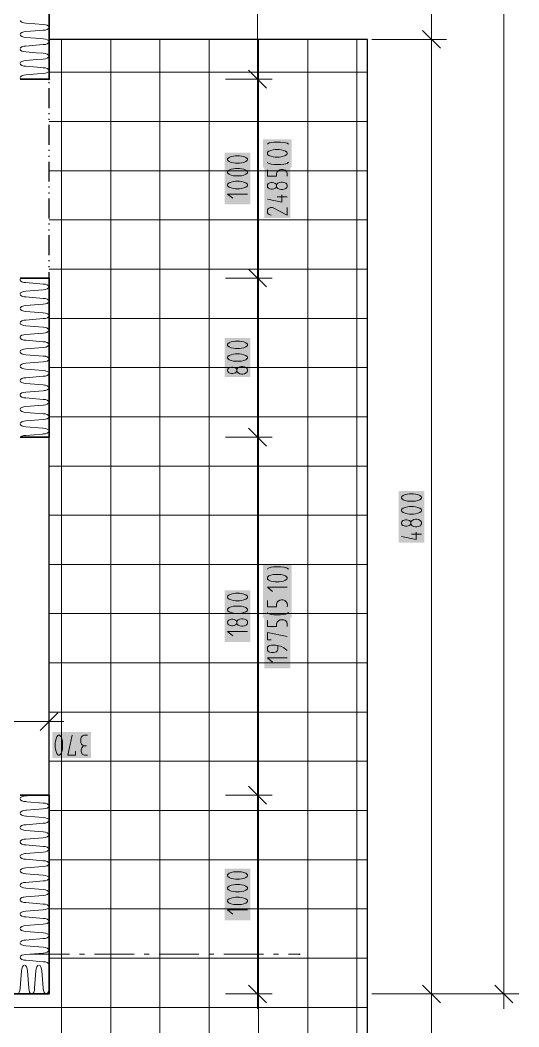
# Model space of a CAD drawing. Header units: millimetres. Extents: x 0 to 594, y 0 to 420.
# Drawn here: x 526.65 to 549.6, y 140.42 to 186.78 of the extents above; entities that cross this region are included whole.
import ezdxf

# ---------------------------------------------------------------- set-up
doc = ezdxf.new("R2010")
doc.units = ezdxf.units.MM
doc.header["$LTSCALE"] = 8
for name, color, linetype in [('PDF_Koty delkove', 7, 'Continuous'), ('PDF_Obecne 0.25', 7, 'Continuous'), ('PDF_Okna', 7, 'Continuous'), ('PDF_Osy hlavni', 7, 'Continuous'), ('PDF_Srafy', 7, 'Continuous'), ('PDF_Steny sendvic', 7, 'Continuous'), ('PDF_Zatepleni', 7, 'Continuous')]:
    doc.layers.add(name, color=color, linetype=linetype)

msp = doc.modelspace()

# ---------------------------------------------------------------- hatches: boundary and pattern name
at = {"layer": 'PDF_Zatepleni', "transparency": 33554559}
msp.add_hatch(color=256, dxfattribs=at).paths.add_polyline_path([(527.708, 168.632), (527.687, 168.652), (527.708, 168.673), (527.712, 168.669), (527.71, 168.634), (527.729, 168.652), (527.712, 168.669), (527.71, 168.634)])

# ---------------------------------------------------------------- linework, layer by layer
at = {"layer": 'PDF_Koty delkove', "lineweight": 18}
for points in [[(545.577, 127.278), (545.577, 141.932), (545.577, 185.894), (545.577, 219.919), (545.577, 238.969), (545.577, 272.992), (545.577, 309.627), (545.577, 316.956), (545.577, 331.61)], [(548.914, 141.932), (548.914, 316.956)], [(537.566, 141.932), (537.566, 147.614), (537.566, 148.036), (537.566, 151.09), (537.566, 152.279), (537.566, 152.551), (537.566, 157.049), (537.566, 157.136), (537.566, 157.14), (537.566, 157.256), (537.566, 167.576), (537.566, 169.221), (537.566, 169.505), (537.566, 174.903), (537.566, 174.979), (537.566, 175.454), (537.566, 179.494), (537.566, 180.119), (537.566, 184.062), (537.566, 198.533), (537.566, 205.402), (537.566, 219.919), (537.566, 226.788)], [(545.989, 185.482), (545.165, 186.306)], [(545.577, 185.894), (545.257, 185.894), (542.829, 185.894)], [(546.264, 185.894), (545.577, 185.894), (544.89, 185.894)], [(537.566, 184.062), (537.245, 184.062), (536.1, 184.062)], [(538.253, 184.062), (537.566, 184.062), (536.879, 184.062)], [(537.978, 183.65), (537.154, 184.474)], [(538.024, 181.062), (538.054, 181.087), (538.115, 181.124), (538.206, 181.148), (538.329, 181.161), (538.634, 181.161), (538.787, 181.148), (538.878, 181.136), (538.939, 181.112), (539, 181.062)], [(538.572, 180.818), (538.389, 180.818), (538.298, 180.806), (538.191, 180.782), (538.1, 180.745), (538.038, 180.697), (538.024, 180.672), (538.024, 180.624), (538.038, 180.599), (538.1, 180.55), (538.191, 180.514), (538.298, 180.489), (538.389, 180.476), (538.572, 180.476), (538.664, 180.489), (538.771, 180.514), (538.863, 180.55), (538.924, 180.599)], [(538.924, 180.599), (538.939, 180.624), (538.939, 180.672), (538.924, 180.697), (538.863, 180.745), (538.771, 180.782), (538.664, 180.806), (538.572, 180.818)], [(536.74, 180.535), (536.557, 180.535), (536.467, 180.522), (536.359, 180.498), (536.268, 180.461), (536.206, 180.413), (536.192, 180.388), (536.192, 180.34), (536.206, 180.315), (536.268, 180.266), (536.359, 180.229), (536.467, 180.204), (536.557, 180.192), (536.74, 180.192), (536.832, 180.204), (536.939, 180.229), (537.031, 180.266), (537.092, 180.315), (537.108, 180.34), (537.108, 180.388)], [(537.108, 180.388), (537.092, 180.413), (537.031, 180.461), (536.939, 180.498), (536.832, 180.522), (536.74, 180.535)], [(539, 180.233), (538.939, 180.183), (538.878, 180.159), (538.787, 180.147), (538.634, 180.134), (538.329, 180.134), (538.206, 180.147), (538.115, 180.172), (538.054, 180.208), (538.024, 180.233)], [(538.024, 179.881), (538.024, 179.588), (538.45, 179.588), (538.45, 179.711), (538.482, 179.796), (538.527, 179.845), (538.603, 179.893), (538.664, 179.906), (538.725, 179.906), (538.787, 179.893), (538.847, 179.869), (538.893, 179.832), (538.924, 179.784), (538.939, 179.711), (538.939, 179.588)], [(536.74, 179.361), (536.557, 179.361), (536.467, 179.348), (536.359, 179.324), (536.268, 179.287), (536.206, 179.239), (536.192, 179.214), (536.192, 179.165), (536.206, 179.14), (536.268, 179.092), (536.359, 179.055), (536.467, 179.03), (536.557, 179.018), (536.74, 179.018), (536.832, 179.03), (536.939, 179.055), (537.031, 179.092), (537.092, 179.14)], [(537.092, 179.14), (537.108, 179.165), (537.108, 179.214), (537.092, 179.239), (537.031, 179.287), (536.939, 179.324), (536.832, 179.348), (536.74, 179.361)], [(538.024, 179.125), (538.024, 179.173), (538.038, 179.21), (538.084, 179.259), (538.145, 179.283), (538.206, 179.295), (538.267, 179.295), (538.329, 179.283), (538.389, 179.259), (538.435, 179.222), (538.45, 179.198)], [(538.45, 179.1), (538.435, 179.076), (538.389, 179.039), (538.329, 179.015), (538.267, 179.002), (538.206, 179.002), (538.145, 179.015), (538.084, 179.039), (538.038, 179.088), (538.024, 179.125)], [(537.108, 178.773), (536.192, 178.773), (536.435, 178.578)], [(538.695, 178.733), (538.695, 178.391), (538.024, 178.538)], [(538.939, 178.636), (538.482, 178.636)], [(538.939, 178.147), (538.939, 177.805), (538.329, 178.123), (538.267, 178.147), (538.176, 178.147), (538.115, 178.123), (538.069, 178.086), (538.038, 178.05), (538.024, 178.001), (538.024, 177.952), (538.038, 177.903), (538.069, 177.867), (538.115, 177.83), (538.206, 177.805)], [(537.978, 174.491), (537.154, 175.315)], [(537.566, 174.903), (537.245, 174.903), (536.1, 174.903)], [(538.253, 174.903), (537.566, 174.903), (536.879, 174.903)], [(536.74, 171.411), (536.557, 171.411), (536.467, 171.399), (536.359, 171.374), (536.268, 171.338), (536.206, 171.289), (536.192, 171.264), (536.192, 171.216), (536.206, 171.191), (536.268, 171.143), (536.359, 171.106), (536.467, 171.081), (536.557, 171.068), (536.74, 171.068), (536.832, 171.081), (536.939, 171.106), (537.031, 171.143), (537.092, 171.191)], [(537.092, 171.191), (537.108, 171.216), (537.108, 171.264), (537.092, 171.289), (537.031, 171.338), (536.939, 171.374), (536.832, 171.399), (536.74, 171.411)], [(536.619, 170.702), (536.603, 170.726), (536.557, 170.763), (536.497, 170.787), (536.435, 170.8), (536.374, 170.8), (536.314, 170.787), (536.252, 170.763), (536.206, 170.714), (536.192, 170.677), (536.192, 170.629), (536.206, 170.592), (536.252, 170.543), (536.314, 170.519), (536.374, 170.506), (536.435, 170.506), (536.497, 170.519), (536.557, 170.543), (536.603, 170.58), (536.619, 170.604), (536.634, 170.58), (536.68, 170.531), (536.756, 170.494), (536.832, 170.481), (536.893, 170.481), (536.969, 170.494), (537.046, 170.531), (537.092, 170.58), (537.108, 170.629), (537.108, 170.677), (537.092, 170.726), (537.046, 170.776), (536.969, 170.812), (536.893, 170.824)], [(536.893, 170.824), (536.832, 170.824), (536.756, 170.812), (536.68, 170.776), (536.634, 170.726), (536.619, 170.702), (536.619, 170.604)], [(537.978, 167.164), (537.154, 167.988)], [(537.566, 167.576), (537.551, 167.576), (537.546, 167.576), (537.511, 167.576), (537.506, 167.576), (537.245, 167.576), (536.1, 167.576)], [(538.253, 167.576), (537.566, 167.576), (536.879, 167.576)], [(544.752, 164.965), (544.569, 164.965), (544.478, 164.952), (544.371, 164.928), (544.279, 164.891), (544.218, 164.843), (544.203, 164.818), (544.203, 164.77), (544.218, 164.745), (544.279, 164.696)], [(544.279, 164.696), (544.371, 164.66), (544.478, 164.635), (544.569, 164.622), (544.752, 164.622), (544.843, 164.635), (544.951, 164.66), (545.042, 164.696), (545.104, 164.745), (545.119, 164.77), (545.119, 164.818), (545.104, 164.843), (545.042, 164.891), (544.951, 164.928), (544.843, 164.952), (544.752, 164.965)], [(544.63, 163.57), (544.614, 163.546), (544.569, 163.51), (544.508, 163.485), (544.447, 163.473), (544.386, 163.473), (544.325, 163.485), (544.264, 163.51), (544.218, 163.559), (544.203, 163.595), (544.203, 163.644), (544.218, 163.681), (544.264, 163.73), (544.325, 163.754), (544.386, 163.766), (544.447, 163.766), (544.508, 163.754), (544.569, 163.73), (544.614, 163.693), (544.63, 163.669)], [(544.875, 163.203), (544.875, 162.861), (544.203, 163.008)], [(545.119, 163.106), (544.661, 163.106)], [(538.024, 161.499), (538.054, 161.524), (538.115, 161.561), (538.206, 161.585), (538.329, 161.598), (538.634, 161.598), (538.787, 161.585), (538.878, 161.573), (538.939, 161.548), (539, 161.499)], [(538.939, 160.669), (538.024, 160.669), (538.267, 160.474)], [(536.467, 159.786), (536.359, 159.762), (536.268, 159.725), (536.206, 159.676), (536.192, 159.652), (536.192, 159.603), (536.206, 159.578), (536.268, 159.53), (536.359, 159.493), (536.467, 159.468), (536.557, 159.456), (536.74, 159.456), (536.832, 159.468), (536.939, 159.493), (537.031, 159.53), (537.092, 159.578), (537.108, 159.603), (537.108, 159.652), (537.092, 159.676), (537.031, 159.725), (536.939, 159.762), (536.832, 159.786), (536.74, 159.798)], [(536.74, 159.798), (536.557, 159.798), (536.467, 159.786)], [(539, 159.497), (538.939, 159.448), (538.878, 159.424), (538.787, 159.411), (538.634, 159.399), (538.329, 159.399), (538.206, 159.411), (538.115, 159.436), (538.054, 159.473), (538.024, 159.497)], [(536.619, 158.991), (536.603, 158.967), (536.557, 158.93), (536.497, 158.906), (536.435, 158.893), (536.374, 158.893), (536.314, 158.906), (536.252, 158.93), (536.206, 158.979), (536.192, 159.016), (536.192, 159.064), (536.206, 159.101), (536.252, 159.15), (536.314, 159.175), (536.374, 159.187), (536.435, 159.187), (536.497, 159.175), (536.557, 159.15), (536.603, 159.114), (536.619, 159.089)], [(538.024, 159.146), (538.024, 158.853), (538.45, 158.853), (538.45, 158.975), (538.482, 159.06), (538.527, 159.109), (538.603, 159.158), (538.664, 159.17), (538.725, 159.17), (538.787, 159.158), (538.847, 159.134), (538.893, 159.097), (538.924, 159.049), (538.939, 158.975), (538.939, 158.853)], [(537.108, 158.624), (536.192, 158.624), (536.435, 158.429)], [(538.206, 158.242), (538.024, 158.242), (538.024, 158.584), (538.939, 158.389)], [(538.634, 157.95), (538.42, 157.998), (538.206, 157.998), (538.145, 157.985), (538.1, 157.961), (538.069, 157.937), (538.038, 157.9), (538.024, 157.851), (538.024, 157.803), (538.038, 157.754), (538.069, 157.717), (538.1, 157.693), (538.145, 157.668), (538.206, 157.656), (538.329, 157.656), (538.389, 157.668), (538.45, 157.693), (538.496, 157.754), (538.512, 157.803), (538.512, 157.974)], [(538.939, 157.754), (538.787, 157.876), (538.634, 157.95)], [(538.939, 157.412), (538.024, 157.412), (538.267, 157.217)], [(528.386, 154.886), (527.561, 154.062)], [(527.974, 155.161), (527.974, 154.474), (527.974, 153.787)], [(527.974, 154.474), (524.585, 154.474), (496.918, 154.474), (493.041, 154.474), (490.232, 154.474), (487.217, 154.474), (484.744, 154.474), (472.455, 154.474), (460.874, 154.474), (457.966, 154.474), (447.651, 154.474), (445.178, 154.474), (432.991, 154.474), (430.623, 154.474), (409.093, 154.474), (407.169, 154.474)], [(527.974, 154.474), (528.66, 154.474)], [(529.189, 153.121), (529.189, 152.938), (528.846, 152.938), (529.041, 153.854)], [(529.751, 153.854), (529.58, 153.854), (529.519, 153.823), (529.47, 153.777), (529.446, 153.701), (529.433, 153.64), (529.433, 153.578), (529.446, 153.502), (529.47, 153.442), (529.519, 153.396), (529.604, 153.365)], [(529.751, 152.938), (529.604, 152.938), (529.555, 152.953), (529.506, 152.984), (529.482, 153.03), (529.457, 153.121), (529.457, 153.182), (529.482, 153.273), (529.531, 153.335)], [(529.531, 153.335), (529.604, 153.365), (529.702, 153.365)], [(537.978, 150.678), (537.154, 151.503)], [(537.566, 151.09), (537.56, 151.09), (537.442, 151.09), (537.441, 151.09), (537.441, 151.09), (537.439, 151.09), (537.343, 151.09), (537.342, 151.09), (537.324, 151.09), (537.323, 151.09), (537.314, 151.09), (537.313, 151.09), (537.245, 151.09), (536.1, 151.09)], [(538.253, 151.09), (537.566, 151.09), (536.879, 151.09)], [(536.74, 147.563), (536.557, 147.563), (536.467, 147.551), (536.359, 147.526), (536.268, 147.49), (536.206, 147.441), (536.192, 147.416), (536.192, 147.368), (536.206, 147.343), (536.268, 147.295), (536.359, 147.258), (536.467, 147.233), (536.557, 147.22), (536.74, 147.22), (536.832, 147.233), (536.939, 147.258), (537.031, 147.295), (537.092, 147.343)], [(537.092, 147.343), (537.108, 147.368), (537.108, 147.416), (537.092, 147.441), (537.031, 147.49), (536.939, 147.526), (536.832, 147.551), (536.74, 147.563)], [(536.74, 146.389), (536.557, 146.389), (536.467, 146.376), (536.359, 146.352), (536.268, 146.316), (536.206, 146.267), (536.192, 146.242), (536.192, 146.194), (536.206, 146.169), (536.268, 146.12), (536.359, 146.084), (536.467, 146.059), (536.557, 146.046), (536.74, 146.046), (536.832, 146.059), (536.939, 146.084), (537.031, 146.12), (537.092, 146.169), (537.108, 146.194), (537.108, 146.242), (537.092, 146.267), (537.031, 146.316), (536.939, 146.352), (536.832, 146.376), (536.74, 146.389)], [(537.108, 145.802), (536.192, 145.802), (536.435, 145.607)], [(537.978, 141.519), (537.154, 142.344)], [(545.989, 141.519), (545.165, 142.344)], [(549.326, 141.519), (548.502, 142.344)], [(537.566, 141.932), (536.1, 141.932)], [(538.253, 141.932), (537.566, 141.932), (536.879, 141.932)], [(537.566, 141.932), (537.566, 141.245)], [(545.577, 141.932), (545.257, 141.932), (542.829, 141.932)], [(546.264, 141.932), (545.577, 141.932), (544.89, 141.932)], [(548.914, 141.245), (548.914, 141.932), (546.166, 141.932)], [(549.601, 141.932), (548.914, 141.932), (548.227, 141.932)]]:
    msp.add_lwpolyline(points, dxfattribs=at)
for points in [[(536.74, 179.948), (536.557, 179.948), (536.467, 179.935), (536.359, 179.911), (536.268, 179.874), (536.206, 179.826), (536.192, 179.801), (536.192, 179.752), (536.206, 179.727), (536.268, 179.679), (536.359, 179.642), (536.467, 179.617), (536.557, 179.605), (536.74, 179.605), (536.832, 179.617), (536.939, 179.642), (537.031, 179.679), (537.092, 179.727), (537.108, 179.752), (537.108, 179.801), (537.092, 179.826), (537.031, 179.874), (536.939, 179.911), (536.832, 179.935)], [(538.725, 179.32), (538.664, 179.32), (538.588, 179.307), (538.512, 179.271), (538.466, 179.222), (538.45, 179.198), (538.45, 179.1), (538.466, 179.076), (538.512, 179.026), (538.588, 178.99), (538.664, 178.977), (538.725, 178.977), (538.801, 178.99), (538.878, 179.026), (538.924, 179.076), (538.939, 179.125), (538.939, 179.173), (538.924, 179.222), (538.878, 179.271), (538.801, 179.307)], [(536.74, 171.998), (536.557, 171.998), (536.467, 171.986), (536.359, 171.962), (536.268, 171.925), (536.206, 171.876), (536.192, 171.852), (536.192, 171.803), (536.206, 171.778), (536.268, 171.73), (536.359, 171.693), (536.467, 171.668), (536.557, 171.656), (536.74, 171.656), (536.832, 171.668), (536.939, 171.693), (537.031, 171.73), (537.092, 171.778), (537.108, 171.803), (537.108, 171.852), (537.092, 171.876), (537.031, 171.925), (536.939, 171.962), (536.832, 171.986)], [(544.752, 164.378), (544.569, 164.378), (544.478, 164.365), (544.371, 164.341), (544.279, 164.304), (544.218, 164.256), (544.203, 164.231), (544.203, 164.182), (544.218, 164.158), (544.279, 164.109), (544.371, 164.072), (544.478, 164.047), (544.569, 164.035), (544.752, 164.035), (544.843, 164.047), (544.951, 164.072), (545.042, 164.109), (545.104, 164.158), (545.119, 164.182), (545.119, 164.231), (545.104, 164.256), (545.042, 164.304), (544.951, 164.341), (544.843, 164.365)], [(544.905, 163.791), (544.843, 163.791), (544.767, 163.778), (544.691, 163.742), (544.646, 163.693), (544.63, 163.669), (544.63, 163.57), (544.646, 163.546), (544.691, 163.497), (544.767, 163.46), (544.843, 163.448), (544.905, 163.448), (544.981, 163.46), (545.058, 163.497), (545.104, 163.546), (545.119, 163.595), (545.119, 163.644), (545.104, 163.693), (545.058, 163.742), (544.981, 163.778)], [(538.572, 161.255), (538.389, 161.255), (538.298, 161.243), (538.191, 161.219), (538.1, 161.182), (538.038, 161.134), (538.024, 161.109), (538.024, 161.06), (538.038, 161.036), (538.1, 160.987), (538.191, 160.951), (538.298, 160.926), (538.389, 160.913), (538.572, 160.913), (538.664, 160.926), (538.771, 160.951), (538.863, 160.987), (538.924, 161.036), (538.939, 161.06), (538.939, 161.109), (538.924, 161.134), (538.863, 161.182), (538.771, 161.219), (538.664, 161.243)], [(536.74, 160.385), (536.557, 160.385), (536.467, 160.373), (536.359, 160.349), (536.268, 160.312), (536.206, 160.264), (536.192, 160.239), (536.192, 160.19), (536.206, 160.165), (536.268, 160.117), (536.359, 160.08), (536.467, 160.055), (536.557, 160.043), (536.74, 160.043), (536.832, 160.055), (536.939, 160.08), (537.031, 160.117), (537.092, 160.165), (537.108, 160.19), (537.108, 160.239), (537.092, 160.264), (537.031, 160.312), (536.939, 160.349), (536.832, 160.373)], [(536.893, 159.211), (536.832, 159.211), (536.756, 159.199), (536.68, 159.163), (536.634, 159.114), (536.619, 159.089), (536.619, 158.991), (536.634, 158.967), (536.68, 158.918), (536.756, 158.881), (536.832, 158.868), (536.893, 158.868), (536.969, 158.881), (537.046, 158.918), (537.092, 158.967), (537.108, 159.016), (537.108, 159.064), (537.092, 159.114), (537.046, 159.163), (536.969, 159.199)], [(528.259, 153.487), (528.259, 153.304), (528.271, 153.213), (528.296, 153.106), (528.332, 153.014), (528.381, 152.953), (528.406, 152.938), (528.454, 152.938), (528.479, 152.953), (528.527, 153.014), (528.564, 153.106), (528.589, 153.213), (528.602, 153.304), (528.602, 153.487), (528.589, 153.578), (528.564, 153.686), (528.527, 153.777), (528.479, 153.839), (528.454, 153.854), (528.406, 153.854), (528.381, 153.839), (528.332, 153.777), (528.296, 153.686), (528.271, 153.578)], [(536.74, 146.976), (536.557, 146.976), (536.467, 146.964), (536.359, 146.939), (536.268, 146.903), (536.206, 146.854), (536.192, 146.829), (536.192, 146.781), (536.206, 146.756), (536.268, 146.707), (536.359, 146.671), (536.467, 146.646), (536.557, 146.633), (536.74, 146.633), (536.832, 146.646), (536.939, 146.671), (537.031, 146.707), (537.092, 146.756), (537.108, 146.781), (537.108, 146.829), (537.092, 146.854), (537.031, 146.903), (536.939, 146.939), (536.832, 146.964)]]:
    msp.add_lwpolyline(points, close=True, dxfattribs=at)
msp.add_lwpolyline([(538.024, 160.059), (538.024, 159.766), (538.45, 159.766), (538.45, 159.888), (538.482, 159.973), (538.527, 160.022, -0.752455), (538.939, 159.766)], format="xyb", dxfattribs=at)
at = {"layer": 'PDF_Koty delkove', "color": 7, "lineweight": 18, "true_color": 0xffffff, "transparency": 33554559}
for points in [[(539.138, 179.997), (539.138, 181.298), (537.825, 179.997), (537.825, 181.298)], [(537.245, 178.293), (537.245, 180.672), (536.054, 178.293), (536.054, 180.672)], [(539.077, 177.668), (539.077, 180.043), (537.886, 177.668), (537.886, 180.043)], [(537.245, 170.344), (537.245, 172.135), (536.054, 170.344), (536.054, 172.135)], [(545.257, 162.723), (545.257, 165.102), (544.066, 162.723), (544.066, 165.102)], [(539.138, 159.262), (539.138, 161.734), (537.825, 159.262), (537.825, 161.734)], [(537.245, 158.144), (537.245, 160.523), (536.054, 158.144), (536.054, 160.523)], [(539.077, 156.932), (539.077, 159.307), (537.886, 156.932), (537.886, 159.307)], [(529.913, 153.992), (528.122, 153.992), (529.913, 152.801), (528.122, 152.801)], [(537.245, 145.322), (537.245, 147.7), (536.054, 145.322), (536.054, 147.7)]]:
    msp.add_solid(points, dxfattribs=at)
at = {"layer": 'PDF_Obecne 0.25', "lineweight": 25}
msp.add_lwpolyline([(509.656, 141.932), (509.656, 127.278), (542.628, 127.278), (542.628, 185.894), (527.974, 185.894)], dxfattribs=at)
at = {"layer": 'PDF_Okna', "lineweight": 25}
msp.add_lwpolyline([(527.974, 151.09), (527.974, 167.576)], dxfattribs=at)
at = {"layer": 'PDF_Osy hlavni', "lineweight": 18}
for points in [[(528.924, 143.763), (527.092, 143.763)], [(529.611, 143.763), (529.382, 143.763)], [(531.901, 143.763), (530.069, 143.763)], [(532.588, 143.763), (532.359, 143.763)], [(534.877, 143.763), (533.046, 143.763)], [(535.564, 143.763), (535.335, 143.763)], [(537.854, 143.763), (536.022, 143.763)], [(538.541, 143.763), (538.312, 143.763)], [(539.512, 143.763), (538.999, 143.763)]]:
    msp.add_lwpolyline(points, dxfattribs=at)
at = {"layer": 'PDF_Osy hlavni', "lineweight": 18, "transparency": 33554559}
msp.add_solid([(539.553, 143.763), (539.512, 143.722), (539.512, 143.805), (539.471, 143.763)], dxfattribs=at)
at = {"layer": 'PDF_Srafy', "lineweight": 9}
for points in [[(542.147, 185.894), (542.147, 184.38), (542.147, 179.847), (542.147, 175.314), (542.147, 170.78), (542.147, 166.247), (542.147, 161.714), (542.147, 157.18), (542.147, 152.647), (542.147, 148.114), (542.147, 143.58), (542.147, 139.047), (542.147, 134.513), (542.147, 129.98), (537.614, 129.98), (533.08, 129.98), (528.547, 129.98), (524.014, 129.98), (519.48, 129.98), (514.947, 129.98), (510.413, 129.98), (509.656, 129.98)], [(528.547, 185.894), (528.547, 184.38), (528.547, 179.847), (528.547, 175.314), (528.547, 170.78), (528.547, 166.247), (528.547, 161.714), (528.547, 157.18), (528.547, 152.647), (528.547, 148.114), (528.547, 143.58), (527.974, 143.58)], [(530.814, 185.894), (530.814, 182.114), (530.814, 177.58), (530.814, 173.047), (530.814, 168.514), (530.814, 163.98), (530.814, 159.447), (530.814, 154.914), (530.814, 150.38), (530.814, 145.847), (530.814, 141.314), (530.814, 136.78), (530.814, 132.247), (530.814, 127.713)], [(533.08, 185.894), (533.08, 184.38), (533.08, 179.847), (533.08, 175.314), (533.08, 170.78), (533.08, 166.247), (533.08, 161.714), (533.08, 157.18)], [(535.347, 185.894), (535.347, 182.114), (535.347, 177.58), (535.347, 173.047), (535.347, 168.514), (535.347, 163.98), (535.347, 159.447), (535.347, 154.914)], [(537.614, 185.894), (537.614, 184.38), (537.614, 179.847), (537.614, 175.314), (537.614, 170.78), (537.614, 166.247), (537.614, 161.714), (537.614, 157.18), (537.614, 152.647)], [(539.88, 185.894), (539.88, 182.114), (539.88, 177.58), (539.88, 173.047), (539.88, 168.514), (539.88, 163.98), (539.88, 159.447), (539.88, 154.914), (539.88, 150.38)], [(542.628, 184.38), (542.147, 184.38), (537.614, 184.38), (533.08, 184.38), (528.547, 184.38), (527.974, 184.38)], [(542.628, 182.114), (539.88, 182.114), (535.347, 182.114), (530.814, 182.114), (527.974, 182.114)], [(542.628, 179.847), (542.147, 179.847), (537.614, 179.847), (533.08, 179.847), (528.547, 179.847), (527.974, 179.847)], [(542.628, 177.58), (539.88, 177.58), (535.347, 177.58), (530.814, 177.58), (527.974, 177.58)], [(542.628, 175.314), (542.147, 175.314), (537.614, 175.314), (533.08, 175.314), (528.547, 175.314), (527.974, 175.314)], [(542.628, 173.047), (539.88, 173.047), (535.347, 173.047), (530.814, 173.047), (527.974, 173.047)], [(542.628, 170.78), (542.147, 170.78), (537.614, 170.78), (533.08, 170.78), (528.547, 170.78), (527.974, 170.78)], [(530.814, 168.514), (527.974, 168.514)], [(542.628, 168.514), (539.88, 168.514), (535.347, 168.514), (530.814, 168.514)], [(533.08, 166.247), (528.547, 166.247), (527.974, 166.247)], [(542.628, 166.247), (542.147, 166.247), (537.614, 166.247), (533.08, 166.247)], [(535.347, 163.98), (530.814, 163.98), (527.974, 163.98)], [(542.628, 163.98), (539.88, 163.98), (535.347, 163.98)], [(537.614, 161.714), (533.08, 161.714), (528.547, 161.714), (527.974, 161.714)], [(542.628, 161.714), (542.147, 161.714), (537.614, 161.714)], [(542.628, 159.447), (539.88, 159.447), (535.347, 159.447), (530.814, 159.447), (527.974, 159.447)], [(537.614, 157.18), (533.08, 157.18), (528.547, 157.18), (527.974, 157.18)], [(533.08, 157.18), (533.08, 152.647), (533.08, 148.114), (533.08, 143.58), (533.08, 139.047), (533.08, 134.513), (533.08, 129.98), (533.08, 127.278)], [(542.628, 157.18), (542.147, 157.18), (537.614, 157.18)], [(539.88, 154.914), (535.347, 154.914), (530.814, 154.914), (527.974, 154.914)], [(535.347, 154.914), (535.347, 150.38), (535.347, 145.847), (535.347, 141.314), (535.347, 136.78), (535.347, 132.247), (535.347, 127.713), (535.347, 127.278)], [(542.628, 154.914), (539.88, 154.914)], [(542.147, 152.647), (537.614, 152.647), (533.08, 152.647), (528.547, 152.647), (527.974, 152.647)], [(537.614, 152.647), (537.614, 148.114), (537.614, 143.58), (537.614, 139.047), (537.614, 134.513), (537.614, 129.98), (537.614, 127.278)], [(542.628, 152.647), (542.147, 152.647)], [(542.628, 150.38), (539.88, 150.38), (535.347, 150.38), (530.814, 150.38), (527.974, 150.38)], [(539.88, 150.38), (539.88, 145.847), (539.88, 141.314), (539.88, 136.78), (539.88, 132.247), (539.88, 127.713), (539.88, 127.278)], [(542.628, 148.114), (542.147, 148.114), (537.614, 148.114), (533.08, 148.114), (528.547, 148.114), (527.974, 148.114)], [(542.628, 145.847), (539.88, 145.847), (535.347, 145.847), (530.814, 145.847), (527.974, 145.847)], [(542.628, 143.58), (542.147, 143.58), (537.614, 143.58), (533.08, 143.58), (528.547, 143.58)], [(528.547, 143.58), (528.547, 139.047), (528.547, 134.513), (528.547, 129.98)], [(530.814, 141.314), (526.28, 141.314), (521.747, 141.314), (517.213, 141.314), (512.68, 141.314), (509.656, 141.314)], [(542.628, 141.314), (539.88, 141.314), (535.347, 141.314), (530.814, 141.314)]]:
    msp.add_lwpolyline(points, dxfattribs=at)
at = {"layer": 'PDF_Steny sendvic', "lineweight": 25}
for points in [[(527.974, 183.877), (527.974, 183.922)], [(527.974, 182.732), (527.974, 183.648)], [(527.974, 182.457), (527.974, 182.503)], [(527.974, 182.182), (527.974, 182.228)], [(527.974, 181.037), (527.974, 181.953)], [(527.974, 180.763), (527.974, 180.808)], [(527.974, 180.488), (527.974, 180.534)], [(527.974, 179.343), (527.974, 180.259)], [(527.974, 179.068), (527.974, 179.114)], [(527.974, 178.794), (527.974, 178.839)], [(527.974, 177.649), (527.974, 178.565)], [(527.974, 177.374), (527.974, 177.42)], [(527.974, 177.099), (527.974, 177.145)], [(527.974, 175.954), (527.974, 176.87)], [(527.974, 175.68), (527.974, 175.725)], [(527.974, 175.405), (527.974, 175.451)], [(527.974, 174.903), (527.974, 175.176)]]:
    msp.add_lwpolyline(points, dxfattribs=at)
at = {"layer": 'PDF_Steny sendvic', "lineweight": 25, "transparency": 33554559}
for points in [[(527.974, 184.005), (527.916, 184.062), (528.031, 184.062), (527.974, 184.119)], [(527.974, 174.846), (527.916, 174.903), (528.031, 174.903), (527.974, 174.96)]]:
    msp.add_solid(points, dxfattribs=at)
at = {"layer": 'PDF_Zatepleni', "lineweight": 35}
for points in [[(527.974, 184.062), (527.974, 198.533)], [(527.974, 184.062), (526.645, 184.062)], [(526.645, 174.903), (527.974, 174.903)], [(527.974, 167.576), (527.974, 174.903)], [(527.974, 167.576), (526.645, 167.576)], [(524.631, 141.932), (527.974, 141.932), (527.974, 143.26), (527.974, 151.09)], [(526.645, 151.09), (527.974, 151.09)]]:
    msp.add_lwpolyline(points, dxfattribs=at)
at = {"layer": 'PDF_Zatepleni', "lineweight": 9}
for points in [[(526.646, 186.766), (526.664, 186.729), (526.722, 186.685)], [(526.722, 186.685), (526.809, 186.657), (526.911, 186.646)], [(526.911, 186.646), (527.315, 186.613), (527.708, 186.581)], [(526.911, 186.646), (526.911, 186.646)], [(527.974, 186.448), (527.953, 186.499), (527.896, 186.542), (527.81, 186.571), (527.708, 186.581)], [(527.708, 186.315), (527.81, 186.325), (527.896, 186.354), (527.953, 186.397), (527.974, 186.448)], [(526.911, 186.249), (526.809, 186.239), (526.722, 186.21), (526.664, 186.167), (526.646, 186.13)], [(526.646, 186.102), (526.664, 186.065), (526.722, 186.021), (526.809, 185.993), (526.911, 185.982)], [(527.708, 186.315), (527.334, 186.284), (526.911, 186.249)], [(526.911, 185.982), (527.353, 185.946), (527.708, 185.917)], [(526.911, 185.982), (526.911, 185.982)], [(527.974, 185.784), (527.953, 185.835), (527.896, 185.878), (527.81, 185.907), (527.708, 185.917)], [(526.911, 185.585), (526.809, 185.575), (526.722, 185.546), (526.664, 185.503), (526.646, 185.466)], [(527.708, 185.651), (527.371, 185.623), (526.911, 185.585)], [(527.708, 185.651), (527.81, 185.661), (527.896, 185.69), (527.953, 185.733), (527.974, 185.784)], [(526.646, 185.438), (526.664, 185.401), (526.722, 185.357), (526.809, 185.329), (526.911, 185.318)], [(526.911, 185.318), (527.39, 185.279), (527.708, 185.253)], [(526.911, 185.318), (526.911, 185.318)], [(527.708, 184.987), (527.408, 184.962), (526.911, 184.921)], [(527.974, 185.12), (527.953, 185.171), (527.896, 185.214), (527.81, 185.243), (527.708, 185.253)], [(527.708, 184.987), (527.81, 184.997), (527.896, 185.026), (527.953, 185.069), (527.974, 185.12)], [(526.911, 184.921), (526.809, 184.911), (526.722, 184.882), (526.664, 184.839), (526.646, 184.802)], [(526.646, 184.774), (526.664, 184.737), (526.722, 184.693), (526.809, 184.665), (526.911, 184.654)], [(526.911, 184.654), (527.428, 184.612), (527.708, 184.589)], [(526.911, 184.654), (526.911, 184.654)], [(526.911, 184.654), (526.911, 184.654)], [(527.974, 184.456), (527.953, 184.507), (527.896, 184.55), (527.81, 184.579), (527.708, 184.589)], [(526.911, 184.257), (526.809, 184.247), (526.722, 184.218), (526.664, 184.175), (526.646, 184.138)], [(526.646, 184.11), (526.664, 184.073), (526.679, 184.062)], [(527.708, 184.323), (527.445, 184.301), (526.911, 184.257)], [(527.708, 184.323), (527.81, 184.333), (527.896, 184.362), (527.953, 184.405), (527.974, 184.456)], [(526.697, 174.903), (526.664, 174.879), (526.646, 174.842)], [(526.646, 174.814), (526.664, 174.777), (526.722, 174.733), (526.809, 174.704), (526.911, 174.694)], [(526.911, 174.694), (527.708, 174.628)], [(526.911, 174.694), (526.911, 174.694)], [(527.708, 174.363), (526.911, 174.297)], [(527.708, 174.363), (527.81, 174.373), (527.896, 174.402), (527.953, 174.445), (527.954, 174.448), (527.974, 174.496), (527.958, 174.535), (527.953, 174.546), (527.896, 174.59), (527.81, 174.618), (527.708, 174.628)], [(526.911, 174.297), (526.809, 174.287), (526.722, 174.258), (526.664, 174.215), (526.646, 174.178)], [(526.646, 174.15), (526.664, 174.113), (526.722, 174.069), (526.809, 174.04), (526.911, 174.03)], [(526.911, 174.03), (527.708, 173.964)], [(526.911, 174.03), (526.911, 174.03)], [(527.708, 173.699), (527.81, 173.709), (527.896, 173.738), (527.926, 173.76), (527.953, 173.781), (527.974, 173.832), (527.953, 173.882), (527.931, 173.899), (527.896, 173.926), (527.81, 173.954), (527.708, 173.964)], [(526.664, 173.551), (526.646, 173.514)], [(526.646, 173.486), (526.664, 173.449), (526.722, 173.405), (526.809, 173.376), (526.911, 173.366)], [(526.911, 173.633), (526.809, 173.623), (526.722, 173.594), (526.664, 173.551)], [(527.708, 173.699), (526.911, 173.633)], [(526.911, 172.969), (526.809, 172.959), (526.722, 172.93), (526.664, 172.887), (526.646, 172.85)], [(526.911, 173.366), (527.708, 173.3)], [(526.911, 173.366), (526.911, 173.366)], [(527.708, 173.035), (526.911, 172.969)], [(527.974, 173.168), (527.953, 173.218), (527.904, 173.255), (527.896, 173.262), (527.81, 173.29), (527.708, 173.3)], [(527.708, 173.035), (527.81, 173.045), (527.896, 173.074), (527.897, 173.074), (527.953, 173.117), (527.974, 173.168)], [(526.646, 172.822), (526.664, 172.785), (526.722, 172.741), (526.809, 172.712), (526.911, 172.702)], [(526.911, 172.702), (527.708, 172.636)], [(526.911, 172.702), (526.911, 172.702)], [(527.974, 172.504), (527.953, 172.554), (527.896, 172.598), (527.877, 172.604), (527.81, 172.626), (527.708, 172.636)], [(527.708, 172.371), (527.81, 172.381), (527.868, 172.401), (527.896, 172.41), (527.953, 172.453), (527.974, 172.504)], [(526.911, 172.305), (526.809, 172.295), (526.722, 172.266), (526.664, 172.223), (526.646, 172.186)], [(526.646, 172.158), (526.664, 172.121), (526.722, 172.077), (526.809, 172.048), (526.911, 172.038)], [(527.708, 172.371), (526.911, 172.305)], [(526.911, 172.038), (527.708, 171.972)], [(526.911, 172.038), (526.911, 172.038)], [(526.911, 171.641), (526.809, 171.631), (526.722, 171.602), (526.664, 171.559), (526.646, 171.522)], [(527.708, 171.707), (526.911, 171.641)], [(527.974, 171.84), (527.953, 171.89), (527.896, 171.934), (527.85, 171.949), (527.81, 171.962), (527.708, 171.972)], [(527.708, 171.707), (527.81, 171.717), (527.84, 171.727), (527.896, 171.746), (527.953, 171.789), (527.974, 171.84)], [(526.646, 171.494), (526.664, 171.457), (526.722, 171.413), (526.809, 171.384), (526.911, 171.374)], [(526.911, 171.374), (527.708, 171.308)], [(526.911, 171.374), (526.911, 171.374)], [(527.974, 171.176), (527.953, 171.226), (527.896, 171.269), (527.822, 171.294), (527.81, 171.298), (527.708, 171.308)], [(527.708, 171.043), (527.81, 171.053), (527.812, 171.054), (527.896, 171.082), (527.953, 171.125), (527.974, 171.176)], [(526.911, 170.977), (526.809, 170.967), (526.722, 170.938), (526.664, 170.895), (526.646, 170.858)], [(526.646, 170.83), (526.664, 170.793), (526.722, 170.749), (526.809, 170.72), (526.911, 170.71)], [(527.708, 171.043), (526.911, 170.977)], [(526.911, 170.71), (527.708, 170.644)], [(526.911, 170.71), (526.911, 170.71)], [(527.974, 170.512), (527.953, 170.562), (527.896, 170.605), (527.81, 170.634), (527.794, 170.636), (527.708, 170.644)], [(526.911, 170.313), (526.809, 170.303), (526.722, 170.274), (526.664, 170.231), (526.646, 170.194)], [(526.646, 170.166), (526.664, 170.128), (526.722, 170.085), (526.809, 170.056), (526.911, 170.046)], [(527.708, 170.379), (526.911, 170.313)], [(527.708, 170.379), (527.784, 170.386), (527.81, 170.389)], [(527.81, 170.389), (527.896, 170.418), (527.953, 170.461), (527.974, 170.512)], [(526.911, 170.046), (527.708, 169.98)], [(526.911, 170.046), (526.911, 170.046)], [(527.708, 169.715), (526.911, 169.649)], [(527.974, 169.848), (527.953, 169.898), (527.896, 169.941), (527.81, 169.97), (527.767, 169.975), (527.708, 169.98)], [(527.708, 169.715), (527.756, 169.72), (527.81, 169.725), (527.896, 169.754), (527.953, 169.797), (527.974, 169.848)], [(526.911, 169.649), (526.809, 169.639), (526.722, 169.61), (526.664, 169.567), (526.646, 169.53)], [(526.646, 169.502), (526.664, 169.464), (526.722, 169.421), (526.809, 169.392), (526.911, 169.382)], [(526.911, 169.382), (527.708, 169.316)], [(526.911, 169.382), (526.911, 169.382)], [(527.974, 169.184), (527.953, 169.234), (527.896, 169.277), (527.81, 169.306), (527.739, 169.313), (527.708, 169.316)], [(526.911, 168.985), (526.809, 168.975), (526.722, 168.946), (526.664, 168.903), (526.646, 168.866)], [(526.646, 168.838), (526.664, 168.8), (526.722, 168.757), (526.809, 168.728), (526.911, 168.718)], [(527.708, 169.051), (526.911, 168.985)], [(527.708, 169.051), (527.728, 169.053), (527.81, 169.061), (527.896, 169.09), (527.953, 169.133), (527.974, 169.184)], [(526.911, 168.321), (526.809, 168.311), (526.722, 168.282), (526.664, 168.239), (526.646, 168.201)], [(526.911, 168.718), (527.708, 168.652)], [(526.911, 168.718), (526.911, 168.718)], [(527.708, 168.387), (527.7, 168.386), (526.911, 168.321)], [(527.974, 168.52), (527.953, 168.57), (527.896, 168.613), (527.81, 168.642), (527.711, 168.652), (527.708, 168.652)], [(527.708, 168.387), (527.81, 168.397), (527.896, 168.426), (527.953, 168.469), (527.974, 168.52)], [(526.646, 168.174), (526.664, 168.136), (526.722, 168.093), (526.809, 168.064), (526.911, 168.054)], [(526.911, 168.054), (527.683, 167.99), (527.708, 167.988)], [(526.911, 168.054), (526.911, 168.054)], [(527.974, 167.856), (527.953, 167.906), (527.896, 167.949), (527.81, 167.978), (527.708, 167.988)], [(527.708, 167.723), (527.81, 167.733), (527.896, 167.762), (527.953, 167.805), (527.974, 167.856)], [(526.911, 167.657), (526.809, 167.647), (526.722, 167.618), (526.667, 167.576)], [(527.708, 167.723), (527.672, 167.72), (526.911, 167.657)], [(526.911, 151.057), (526.809, 151.047), (526.722, 151.018), (526.664, 150.974), (526.646, 150.937)], [(526.646, 150.909), (526.664, 150.872), (526.722, 150.829), (526.809, 150.8), (526.911, 150.79)], [(527.319, 151.09), (526.973, 151.062), (526.911, 151.057)], [(526.911, 150.79), (526.961, 150.786), (527.708, 150.724)], [(526.911, 150.79), (526.911, 150.79)], [(527.974, 150.591), (527.953, 150.642), (527.896, 150.685), (527.81, 150.714), (527.708, 150.724)], [(526.911, 150.393), (526.809, 150.383), (526.722, 150.354), (526.664, 150.31), (526.646, 150.273)], [(526.646, 150.245), (526.664, 150.208), (526.722, 150.165), (526.809, 150.136), (526.911, 150.126)], [(527.708, 150.458), (526.945, 150.395), (526.911, 150.393)], [(527.708, 150.458), (527.81, 150.469), (527.896, 150.497), (527.953, 150.54), (527.974, 150.591)], [(526.911, 150.126), (526.934, 150.124), (527.708, 150.06)], [(526.911, 150.126), (526.911, 150.126)], [(527.708, 149.794), (526.917, 149.729), (526.911, 149.729)], [(527.974, 149.927), (527.953, 149.978), (527.896, 150.021), (527.81, 150.05), (527.708, 150.06)], [(527.708, 149.794), (527.81, 149.805), (527.896, 149.833), (527.953, 149.876), (527.974, 149.927)], [(526.911, 149.729), (526.809, 149.719), (526.722, 149.69), (526.664, 149.646), (526.646, 149.609)], [(526.646, 149.581), (526.664, 149.544), (526.722, 149.501), (526.809, 149.472), (526.906, 149.462), (526.911, 149.462)], [(526.911, 149.462), (527.708, 149.396)], [(526.911, 149.462), (526.911, 149.462)], [(527.974, 149.263), (527.953, 149.314), (527.896, 149.357), (527.81, 149.386), (527.708, 149.396)], [(526.911, 149.065), (526.889, 149.062), (526.809, 149.055), (526.722, 149.026), (526.664, 148.982), (526.646, 148.945)], [(526.646, 148.917), (526.664, 148.88), (526.722, 148.837), (526.809, 148.808), (526.878, 148.801), (526.911, 148.798), (527.708, 148.732)], [(527.708, 149.13), (526.911, 149.065)], [(527.708, 149.13), (527.81, 149.141), (527.896, 149.169), (527.953, 149.212), (527.974, 149.263)], [(526.911, 148.401), (526.861, 148.396), (526.809, 148.39), (526.722, 148.362), (526.664, 148.318), (526.646, 148.281)], [(526.911, 148.798), (526.911, 148.798)], [(527.708, 148.466), (526.911, 148.401)], [(527.974, 148.599), (527.953, 148.65), (527.896, 148.693), (527.81, 148.722), (527.708, 148.732)], [(527.708, 148.466), (527.81, 148.477), (527.896, 148.505), (527.953, 148.548), (527.974, 148.599)], [(526.646, 148.253), (526.664, 148.216), (526.722, 148.173), (526.809, 148.144), (526.85, 148.14), (526.911, 148.134), (527.708, 148.068)], [(526.911, 148.134), (526.911, 148.134)], [(527.974, 147.935), (527.953, 147.986), (527.896, 148.029), (527.81, 148.058), (527.708, 148.068)], [(527.708, 147.802), (527.81, 147.812), (527.896, 147.841), (527.953, 147.884), (527.974, 147.935)], [(526.911, 147.737), (526.833, 147.729), (526.809, 147.726), (526.722, 147.698), (526.664, 147.654), (526.646, 147.617)], [(526.646, 147.589), (526.664, 147.552), (526.722, 147.509), (526.809, 147.48), (526.823, 147.479), (526.911, 147.47), (527.708, 147.404)], [(527.708, 147.802), (526.911, 147.737)], [(526.911, 147.47), (526.911, 147.47)], [(526.911, 147.073), (526.809, 147.062), (526.805, 147.061), (526.722, 147.034), (526.664, 146.99), (526.646, 146.953)], [(527.708, 147.138), (526.911, 147.073)], [(527.974, 147.271), (527.953, 147.322), (527.896, 147.365), (527.81, 147.394), (527.708, 147.404)], [(527.708, 147.138), (527.81, 147.148), (527.896, 147.177), (527.953, 147.22), (527.974, 147.271)], [(526.646, 146.925), (526.664, 146.888), (526.722, 146.845), (526.795, 146.821), (526.809, 146.816), (526.911, 146.806), (527.708, 146.74)], [(526.911, 146.806), (526.911, 146.806)], [(527.974, 146.607), (527.953, 146.658), (527.896, 146.701), (527.81, 146.73), (527.708, 146.74)], [(527.708, 146.474), (527.81, 146.484), (527.896, 146.513), (527.953, 146.556), (527.974, 146.607)], [(526.911, 146.409), (526.809, 146.398), (526.777, 146.388), (526.722, 146.37), (526.664, 146.326), (526.646, 146.289)], [(526.646, 146.261), (526.664, 146.224), (526.722, 146.181), (526.767, 146.166), (526.809, 146.152), (526.911, 146.142)], [(527.708, 146.474), (526.911, 146.409)], [(526.911, 146.142), (527.708, 146.076)], [(526.911, 146.142), (526.911, 146.142)], [(527.974, 145.943), (527.953, 145.994), (527.896, 146.037), (527.81, 146.066), (527.708, 146.076)], [(526.911, 145.745), (526.809, 145.734), (526.749, 145.714), (526.722, 145.706), (526.664, 145.662), (526.646, 145.625)], [(526.646, 145.597), (526.664, 145.56), (526.722, 145.517)], [(527.708, 145.81), (526.911, 145.745)], [(527.708, 145.81), (527.81, 145.82)], [(527.81, 145.82), (527.896, 145.849), (527.953, 145.892), (527.974, 145.943)], [(526.722, 145.517), (526.74, 145.511), (526.809, 145.488), (526.911, 145.478)], [(526.911, 145.478), (527.708, 145.412)], [(526.911, 145.478), (526.911, 145.478)], [(526.911, 145.081), (527.708, 145.146), (527.81, 145.156), (527.896, 145.185), (527.953, 145.228), (527.974, 145.279)], [(527.974, 145.279), (527.953, 145.33), (527.896, 145.373), (527.81, 145.402), (527.708, 145.412)], [(526.911, 145.081), (526.809, 145.07), (526.722, 145.042), (526.72, 145.04), (526.664, 144.998), (526.646, 144.961)], [(526.646, 144.933), (526.664, 144.896), (526.713, 144.86), (526.722, 144.853), (526.809, 144.824), (526.911, 144.814)], [(526.911, 144.814), (527.708, 144.748)], [(526.911, 144.814), (526.911, 144.814)], [(527.974, 144.615), (527.953, 144.666), (527.896, 144.709), (527.81, 144.738), (527.708, 144.748)], [(526.911, 144.417), (526.809, 144.406), (526.722, 144.377), (526.691, 144.354), (526.664, 144.334), (526.646, 144.297)], [(526.646, 144.269), (526.664, 144.232), (526.686, 144.216), (526.722, 144.189), (526.809, 144.16), (526.911, 144.15)], [(526.911, 144.417), (527.708, 144.482), (527.81, 144.492), (527.896, 144.521), (527.953, 144.564), (527.974, 144.615)], [(526.911, 143.753), (526.809, 143.742), (526.722, 143.713), (526.664, 143.67), (526.663, 143.666), (526.646, 143.633)], [(526.911, 144.15), (527.708, 144.084)], [(526.911, 144.15), (526.911, 144.15)], [(526.911, 143.753), (527.708, 143.818), (527.81, 143.828), (527.896, 143.857), (527.953, 143.9), (527.974, 143.951)], [(527.974, 143.951), (527.953, 144.002), (527.896, 144.045), (527.81, 144.074), (527.708, 144.084)], [(526.831, 143.259), (526.794, 143.241), (526.75, 143.183), (526.721, 143.096), (526.711, 142.994), (526.645, 142.197), (526.635, 142.096), (526.607, 142.009), (526.564, 141.952), (526.513, 141.932)], [(526.646, 143.605), (526.659, 143.579), (526.664, 143.568), (526.722, 143.525), (526.809, 143.496), (526.911, 143.486)], [(526.859, 143.259), (526.896, 143.241), (526.939, 143.183), (526.968, 143.096), (526.978, 142.994), (527.044, 142.197), (527.054, 142.096), (527.083, 142.009), (527.126, 141.952), (527.177, 141.932)], [(526.911, 143.486), (527.708, 143.42)], [(526.911, 143.486), (526.911, 143.486)], [(527.495, 143.259), (527.458, 143.241), (527.414, 143.183), (527.385, 143.096), (527.375, 142.994)], [(527.523, 143.259), (527.56, 143.241), (527.603, 143.183), (527.632, 143.096), (527.642, 142.994), (527.708, 142.197), (527.718, 142.096), (527.747, 142.009), (527.79, 141.952), (527.841, 141.932)], [(527.974, 143.287), (527.953, 143.338), (527.896, 143.381), (527.81, 143.41), (527.708, 143.42)], [(527.963, 143.26), (527.974, 143.287)], [(526.711, 142.994), (526.711, 142.994)], [(527.375, 142.994), (527.31, 142.197)], [(527.375, 142.994), (527.375, 142.994)], [(527.177, 141.932), (527.228, 141.952), (527.271, 142.009), (527.299, 142.096), (527.31, 142.197)], [(527.841, 141.932), (527.892, 141.952), (527.935, 142.009), (527.963, 142.096), (527.974, 142.197)]]:
    msp.add_lwpolyline(points, dxfattribs=at)
at = {"layer": 'PDF_Zatepleni', "lineweight": 9, "transparency": 33554559}
for points in [[(527.708, 186.56), (527.687, 186.581), (527.729, 186.581), (527.708, 186.601)], [(527.708, 185.896), (527.687, 185.917), (527.729, 185.917), (527.708, 185.937)], [(527.708, 185.232), (527.687, 185.253), (527.729, 185.253), (527.708, 185.273)], [(527.708, 184.568), (527.687, 184.589), (527.729, 184.589), (527.708, 184.609)], [(527.708, 174.608), (527.687, 174.628), (527.729, 174.628), (527.708, 174.649)], [(527.708, 173.944), (527.687, 173.964), (527.729, 173.964), (527.708, 173.985)], [(527.708, 173.28), (527.687, 173.3), (527.729, 173.3), (527.708, 173.321)], [(527.708, 172.616), (527.687, 172.636), (527.729, 172.636), (527.708, 172.657)], [(527.708, 171.952), (527.687, 171.972), (527.729, 171.972), (527.708, 171.993)], [(527.708, 171.288), (527.687, 171.308), (527.729, 171.308), (527.708, 171.329)], [(527.708, 170.624), (527.687, 170.644), (527.729, 170.644), (527.708, 170.665)], [(527.708, 169.96), (527.687, 169.98), (527.729, 169.98), (527.708, 170.001)], [(527.708, 169.296), (527.687, 169.316), (527.729, 169.316), (527.708, 169.337)], [(527.708, 167.968), (527.687, 167.988), (527.729, 167.988), (527.708, 168.009)], [(527.708, 150.703), (527.687, 150.724), (527.729, 150.724), (527.708, 150.745)], [(527.708, 150.039), (527.687, 150.06), (527.729, 150.06), (527.708, 150.081)], [(527.708, 149.375), (527.687, 149.396), (527.729, 149.396), (527.708, 149.417)], [(527.708, 148.711), (527.687, 148.732), (527.729, 148.732), (527.708, 148.753)], [(527.708, 148.047), (527.687, 148.068), (527.729, 148.068), (527.708, 148.089)], [(527.708, 147.383), (527.687, 147.404), (527.729, 147.404), (527.708, 147.425)], [(527.708, 146.719), (527.687, 146.74), (527.729, 146.74), (527.708, 146.761)], [(527.708, 146.055), (527.687, 146.076), (527.729, 146.076), (527.708, 146.097)], [(527.708, 145.391), (527.687, 145.412), (527.729, 145.412), (527.708, 145.433)], [(527.708, 144.727), (527.687, 144.748), (527.729, 144.748), (527.708, 144.769)], [(527.708, 144.063), (527.687, 144.084), (527.729, 144.084), (527.708, 144.105)], [(527.708, 143.399), (527.687, 143.42), (527.729, 143.42), (527.708, 143.441)], [(526.645, 142.177), (526.625, 142.197), (526.666, 142.197), (526.645, 142.218)], [(527.31, 142.177), (527.289, 142.197), (527.33, 142.197), (527.31, 142.218)], [(527.974, 142.177), (527.953, 142.197), (527.974, 142.218)]]:
    msp.add_solid(points, dxfattribs=at)

doc.saveas('drawing.dxf')
